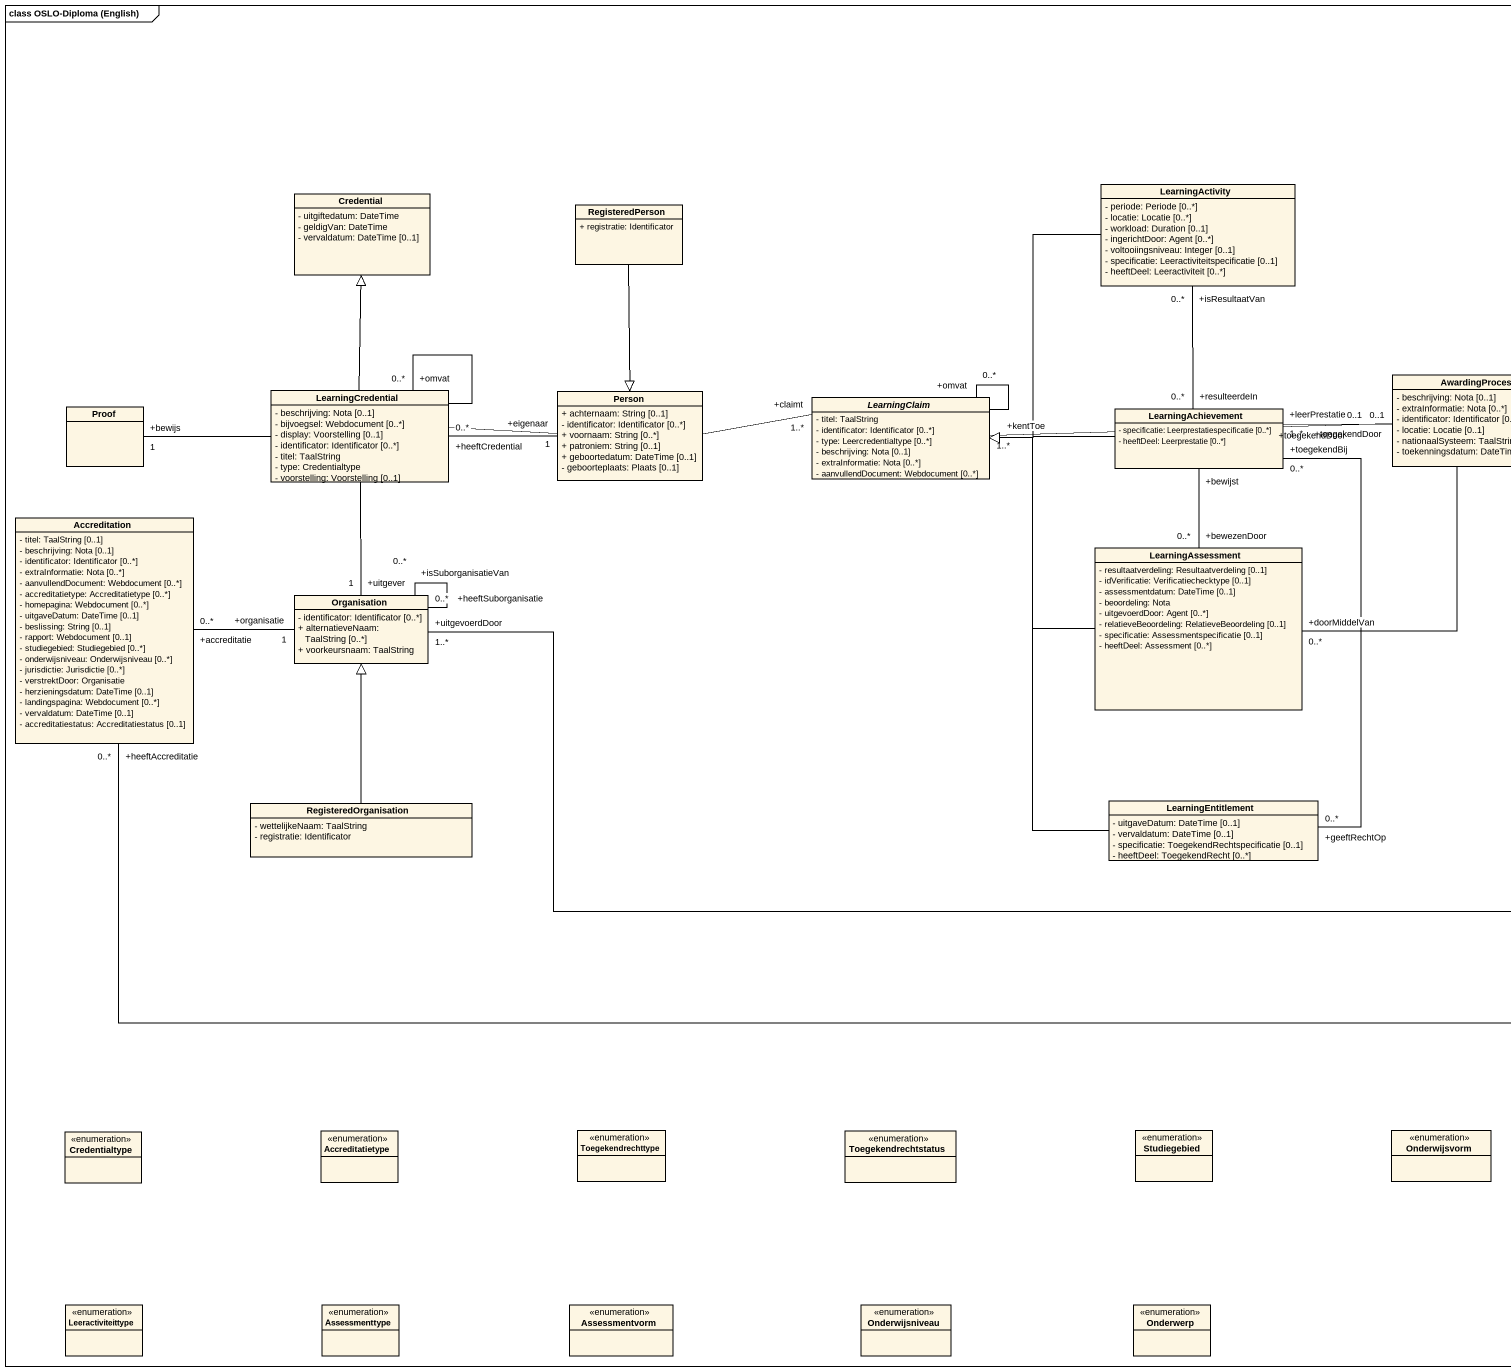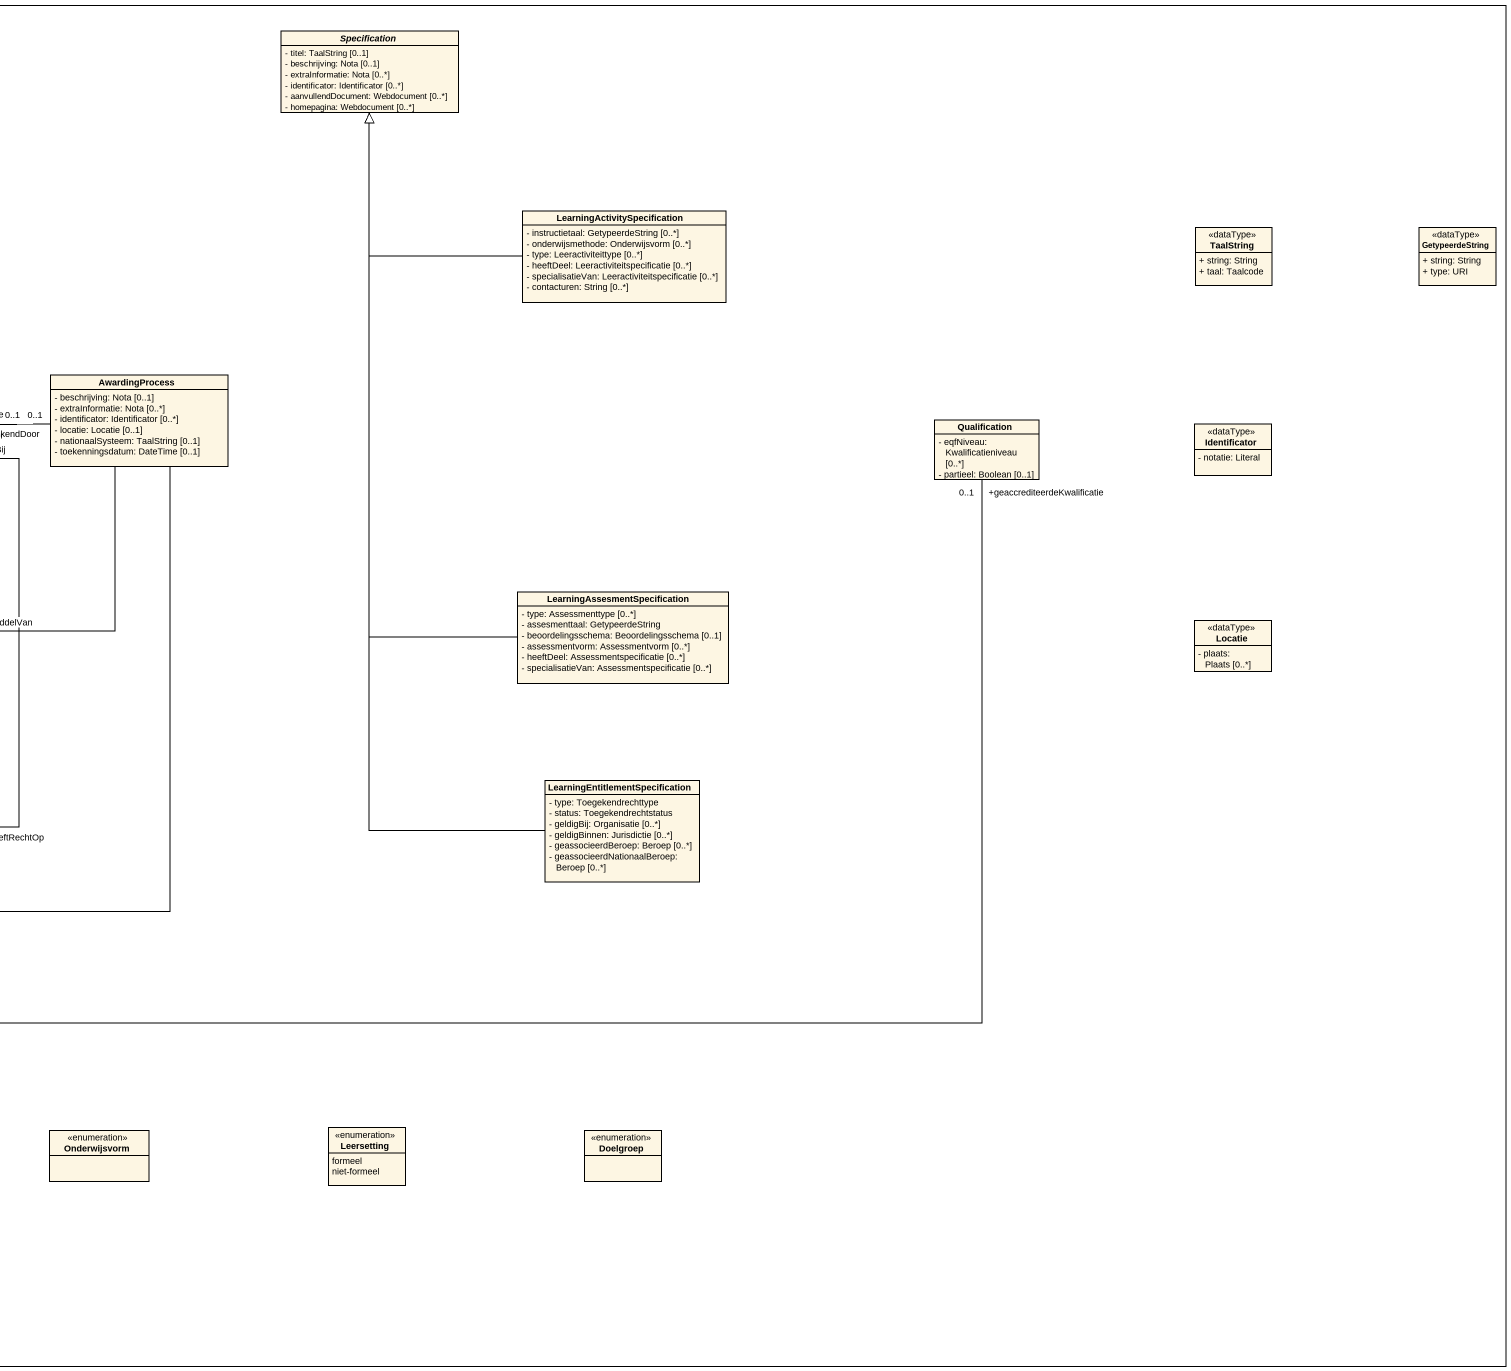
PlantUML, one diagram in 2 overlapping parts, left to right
@startuml
mainframe class OSLO-Diploma (English)
hide circle
hide empty members
skinparam classAttributeIconSize 0
abstract class Specification {
  - titel: TaalString [0..1]
  - beschrijving: Nota [0..1]
  - extraInformatie: Nota [0..*]
  - identificator: Identificator [0..*]
  - aanvullendDocument: Webdocument [0..*]
  - homepagina: Webdocument [0..*]
}
class Credential {
  - uitgiftedatum: DateTime
  - geldigVan: DateTime
  - vervaldatum: DateTime [0..1]
}
class LearningActivity {
  - periode: Periode [0..*]
  - locatie: Locatie [0..*]
  - workload: Duration [0..1]
  - ingerichtDoor: Agent [0..*]
  - voltooiingsniveau: Integer [0..1]
  - specificatie: Leeractiviteitspecificatie [0..1]
  - heeftDeel: Leeractiviteit [0..*]
}
class RegisteredPerson {
  + registratie: Identificator
}
class "LearningActivitySpecification" as LearningActivitySpecificatio {
  - instructietaal: GetypeerdeString [0..*]
  - onderwijsmethode: Onderwijsvorm [0..*]
  - type: Leeractiviteittype [0..*]
  - heeftDeel: Leeractiviteitspecificatie [0..*]
  - specialisatieVan: Leeractiviteitspecificatie [0..*]
  - contacturen: String [0..*]
}
class TaalString <<dataType>> {
  + string: String
  + taal: Taalcode
}
class GetypeerdeString <<dataType>> {
  + string: String
  + type: URI
}
class LearningCredential {
  - beschrijving: Nota [0..1]
  - bijvoegsel: Webdocument [0..*]
  - display: Voorstelling [0..1]
  - identificator: Identificator [0..*]
  - titel: TaalString
  - type: Credentialtype
  - voorstelling: Voorstelling [0..1]
}
class "Person" as Person_ {
  + achternaam: String [0..1]
  - identificator: Identificator [0..*]
  + voornaam: String [0..*]
  + patroniem: String [0..1]
  + geboortedatum: DateTime [0..1]
  - geboorteplaats: Plaats [0..1]
}
class AwardingProcess {
  - beschrijving: Nota [0..1]
  - extraInformatie: Nota [0..*]
  - identificator: Identificator [0..*]
  - locatie: Locatie [0..1]
  - nationaalSysteem: TaalString [0..1]
  - toekenningsdatum: DateTime [0..1]
}
class Proof
abstract class LearningClaim {
  - titel: TaalString
  - identificator: Identificator [0..*]
  - type: Leercredentialtype [0..*]
  - beschrijving: Nota [0..1]
  - extraInformatie: Nota [0..*]
  - aanvullendDocument: Webdocument [0..*]
}
class LearningAchievement {
  - specificatie: Leerprestatiespecificatie [0..*]
  - heeftDeel: Leerprestatie [0..*]
}
class Qualification {
  - eqfNiveau: Kwalificatieniveau [0..*]
  - partieel: Boolean [0..1]
}
class Identificator <<dataType>> {
  - notatie: Literal
}
class Accreditation {
  - titel: TaalString [0..1]
  - beschrijving: Nota [0..1]
  - identificator: Identificator [0..*]
  - extraInformatie: Nota [0..*]
  - aanvullendDocument: Webdocument [0..*]
  - accreditatietype: Accreditatietype [0..*]
  - homepagina: Webdocument [0..*]
  - uitgaveDatum: DateTime [0..1]
  - beslissing: String [0..1]
  - rapport: Webdocument [0..1]
  - studiegebied: Studiegebied [0..*]
  - onderwijsniveau: Onderwijsniveau [0..*]
  - jurisdictie: Jurisdictie [0..*]
  - verstrektDoor: Organisatie
  - herzieningsdatum: DateTime [0..1]
  - landingspagina: Webdocument [0..*]
  - vervaldatum: DateTime [0..1]
  - accreditatiestatus: Accreditatiestatus [0..1]
}
class LearningAssessment {
  - resultaatverdeling: Resultaatverdeling [0..1]
  - idVerificatie: Verificatiechecktype [0..1]
  - assessmentdatum: DateTime [0..1]
  - beoordeling: Nota
  - uitgevoerdDoor: Agent [0..*]
  - relatieveBeoordeling: RelatieveBeoordeling [0..1]
  - specificatie: Assessmentspecificatie [0..1]
  - heeftDeel: Assessment [0..*]
}
class Organisation {
  - identificator: Identificator [0..*]
  + alternatieveNaam: TaalString [0..*]
  + voorkeursnaam: TaalString
}
class "LearningAssesmentSpecification" as LearningAssesmentSpecificati {
  - type: Assessmenttype [0..*]
  - assesmenttaal: GetypeerdeString
  - beoordelingsschema: Beoordelingsschema [0..1]
  - assessmentvorm: Assessmentvorm [0..*]
  - heeftDeel: Assessmentspecificatie [0..*]
  - specialisatieVan: Assessmentspecificatie [0..*]
}
class Locatie <<dataType>> {
  - plaats: Plaats [0..*]
}
class "LearningEntitlementSpecification" as LearningEntitlementSpecifica {
  - type: Toegekendrechttype
  - status: Toegekendrechtstatus
  - geldigBij: Organisatie [0..*]
  - geldigBinnen: Jurisdictie [0..*]
  - geassocieerdBeroep: Beroep [0..*]
  - geassocieerdNationaalBeroep: Beroep [0..*]
}
class RegisteredOrganisation {
  - wettelijkeNaam: TaalString
  - registratie: Identificator
}
class LearningEntitlement {
  - uitgaveDatum: DateTime [0..1]
  - vervaldatum: DateTime [0..1]
  - specificatie: ToegekendRechtspecificatie [0..1]
  - heeftDeel: ToegekendRecht [0..*]
}
enum Leersetting {
  formeel
  niet-formeel
}
enum Credentialtype
enum Accreditatietype
enum Toegekendrechttype
enum Toegekendrechtstatus
enum Studiegebied
enum Onderwijsvorm
enum Doelgroep
enum Leeractiviteittype
enum Assessmenttype
enum Assessmentvorm
enum Onderwijsniveau
enum Onderwerp
LearningActivity --|> LearningClaim
LearningActivity "+isResultaatVan\n0..*" -- "+resulteerdeIn\n0..*" LearningAchievement
RegisteredPerson --|> Person_
LearningActivitySpecificatio -up-|> Specification
LearningCredential -up-|> Credential
LearningCredential -- "+omvat\n0..*" LearningCredential
LearningCredential -right- "+eigenaar\n1" Person_
LearningCredential -left- "+bewijs\n1" Proof
LearningCredential -- "+uitgever\n1" Organisation
Person_ -left- "+heeftCredential\n0..*" LearningCredential
Person_ -right- "+claimt\n1..*" LearningClaim
AwardingProcess "+toegekendDoor\n0..1" -left- "+kentToe\n1..*" LearningClaim
AwardingProcess -- "+doorMiddelVan\n0..*" LearningAssessment
AwardingProcess -left- "+uitgevoerdDoor\n1..*" Organisation
LearningClaim -- "+omvat\n0..*" LearningClaim
LearningAchievement "+leerPrestatie\n1..*" -right- "+toegekendDoor\n0..1" AwardingProcess
LearningAchievement -left-|> LearningClaim
LearningAchievement "+bewijst" -- "+bewezenDoor\n0..*" LearningAssessment
LearningAchievement "+toegekendBij\n0..*" -- "+geeftRechtOp\n0..*" LearningEntitlement
Qualification "+geaccrediteerdeKwalificatie\n0..1" -left- "+heeftAccreditatie\n0..*" Accreditation
LearningAssessment -up-|> LearningClaim
Organisation "+organisatie\n1" -left- "+accreditatie\n0..*" Accreditation
Organisation "+heeftSuborganisatie\n0..*" -- "+isSuborganisatieVan\n0..*" Organisation
LearningAssesmentSpecificati -up-|> Specification
LearningEntitlementSpecifica -up-|> Specification
RegisteredOrganisation -up-|> Organisation
LearningEntitlement -up-|> LearningClaim
@enduml
